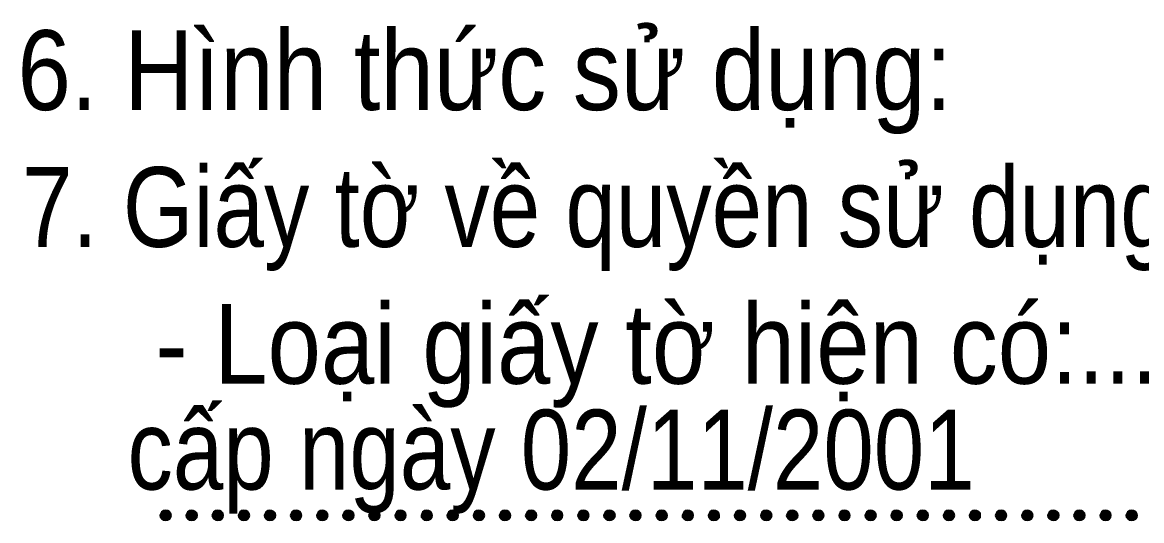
# Model space of a CAD drawing. Header units: metres. Extents: x 547965 to 548727, y 1837746 to 1837982.
# Drawn here: x 547985.03 to 548024.31, y 1837914.17 to 1837931.64 of the extents above; entities that cross this region are included whole.
import ezdxf

# ---------------------------------------------------------------- set-up
doc = ezdxf.new("R2010")
doc.units = ezdxf.units.M
doc.layers.add('7', color=7, linetype='Continuous', lineweight=13)

msp = doc.modelspace()

# ---------------------------------------------------------------- hatches: boundary and pattern name
at = {"layer": '7'}
for points in [[(547990.06, 1837914.54), (547989.98, 1837914.53), (547989.91, 1837914.48), (547989.85, 1837914.35), (547989.87, 1837914.29), (547989.91, 1837914.23), (547989.98, 1837914.18), (547990.06, 1837914.17), (547990.14, 1837914.18), (547990.2, 1837914.22), (547990.24, 1837914.28), (547990.26, 1837914.35), (547990.24, 1837914.43), (547990.19, 1837914.49), (547990.13, 1837914.53)], [(547990.06, 1837914.54), (547989.98, 1837914.53), (547989.91, 1837914.48), (547989.85, 1837914.35), (547989.87, 1837914.29), (547989.91, 1837914.23), (547989.98, 1837914.18), (547990.06, 1837914.17), (547990.14, 1837914.18), (547990.2, 1837914.22), (547990.24, 1837914.28), (547990.26, 1837914.35), (547990.24, 1837914.43), (547990.19, 1837914.49), (547990.13, 1837914.53)], [(547990.97, 1837914.54), (547990.89, 1837914.53), (547990.82, 1837914.48), (547990.77, 1837914.35), (547990.78, 1837914.29), (547990.83, 1837914.23), (547990.9, 1837914.18), (547990.97, 1837914.17), (547991.05, 1837914.18), (547991.11, 1837914.22), (547991.16, 1837914.28), (547991.18, 1837914.35), (547991.16, 1837914.43), (547991.11, 1837914.49), (547991.04, 1837914.53)], [(547990.97, 1837914.54), (547990.89, 1837914.53), (547990.82, 1837914.48), (547990.77, 1837914.35), (547990.78, 1837914.29), (547990.83, 1837914.23), (547990.9, 1837914.18), (547990.97, 1837914.17), (547991.05, 1837914.18), (547991.11, 1837914.22), (547991.16, 1837914.28), (547991.18, 1837914.35), (547991.16, 1837914.43), (547991.11, 1837914.49), (547991.04, 1837914.53)], [(547991.89, 1837914.54), (547991.81, 1837914.53), (547991.74, 1837914.48), (547991.68, 1837914.35), (547991.7, 1837914.29), (547991.74, 1837914.23), (547991.82, 1837914.18), (547991.89, 1837914.17), (547991.97, 1837914.18), (547992.03, 1837914.22), (547992.08, 1837914.28), (547992.09, 1837914.35), (547992.08, 1837914.43), (547992.02, 1837914.49), (547991.96, 1837914.53)], [(547991.89, 1837914.54), (547991.81, 1837914.53), (547991.74, 1837914.48), (547991.68, 1837914.35), (547991.7, 1837914.29), (547991.74, 1837914.23), (547991.82, 1837914.18), (547991.89, 1837914.17), (547991.97, 1837914.18), (547992.03, 1837914.22), (547992.08, 1837914.28), (547992.09, 1837914.35), (547992.08, 1837914.43), (547992.02, 1837914.49), (547991.96, 1837914.53)], [(547992.8, 1837914.54), (547992.72, 1837914.53), (547992.66, 1837914.48), (547992.6, 1837914.35), (547992.62, 1837914.29), (547992.66, 1837914.23), (547992.73, 1837914.18), (547992.8, 1837914.17), (547992.88, 1837914.18), (547992.94, 1837914.22), (547992.99, 1837914.28), (547993.01, 1837914.35), (547992.99, 1837914.43), (547992.94, 1837914.49), (547992.88, 1837914.53)], [(547992.8, 1837914.54), (547992.72, 1837914.53), (547992.66, 1837914.48), (547992.6, 1837914.35), (547992.62, 1837914.29), (547992.66, 1837914.23), (547992.73, 1837914.18), (547992.8, 1837914.17), (547992.88, 1837914.18), (547992.94, 1837914.22), (547992.99, 1837914.28), (547993.01, 1837914.35), (547992.99, 1837914.43), (547992.94, 1837914.49), (547992.88, 1837914.53)], [(547993.72, 1837914.54), (547993.64, 1837914.53), (547993.58, 1837914.48), (547993.52, 1837914.35), (547993.53, 1837914.29), (547993.58, 1837914.23), (547993.65, 1837914.18), (547993.72, 1837914.17), (547993.8, 1837914.18), (547993.86, 1837914.22), (547993.91, 1837914.28), (547993.92, 1837914.35), (547993.91, 1837914.43), (547993.86, 1837914.49), (547993.79, 1837914.53)], [(547993.72, 1837914.54), (547993.64, 1837914.53), (547993.58, 1837914.48), (547993.52, 1837914.35), (547993.53, 1837914.29), (547993.58, 1837914.23), (547993.65, 1837914.18), (547993.72, 1837914.17), (547993.8, 1837914.18), (547993.86, 1837914.22), (547993.91, 1837914.28), (547993.92, 1837914.35), (547993.91, 1837914.43), (547993.86, 1837914.49), (547993.79, 1837914.53)], [(547994.64, 1837914.54), (547994.56, 1837914.53), (547994.49, 1837914.48), (547994.43, 1837914.35), (547994.45, 1837914.29), (547994.49, 1837914.23), (547994.56, 1837914.18), (547994.64, 1837914.17), (547994.72, 1837914.18), (547994.78, 1837914.22), (547994.82, 1837914.28), (547994.84, 1837914.35), (547994.82, 1837914.43), (547994.78, 1837914.49), (547994.71, 1837914.53)], [(547994.64, 1837914.54), (547994.56, 1837914.53), (547994.49, 1837914.48), (547994.43, 1837914.35), (547994.45, 1837914.29), (547994.49, 1837914.23), (547994.56, 1837914.18), (547994.64, 1837914.17), (547994.72, 1837914.18), (547994.78, 1837914.22), (547994.82, 1837914.28), (547994.84, 1837914.35), (547994.82, 1837914.43), (547994.78, 1837914.49), (547994.71, 1837914.53)], [(547995.55, 1837914.54), (547995.48, 1837914.53), (547995.41, 1837914.48), (547995.35, 1837914.35), (547995.36, 1837914.29), (547995.41, 1837914.23), (547995.48, 1837914.18), (547995.55, 1837914.17), (547995.63, 1837914.18), (547995.7, 1837914.22), (547995.74, 1837914.28), (547995.76, 1837914.35), (547995.74, 1837914.43), (547995.69, 1837914.49), (547995.62, 1837914.53)], [(547995.55, 1837914.54), (547995.48, 1837914.53), (547995.41, 1837914.48), (547995.35, 1837914.35), (547995.36, 1837914.29), (547995.41, 1837914.23), (547995.48, 1837914.18), (547995.55, 1837914.17), (547995.63, 1837914.18), (547995.7, 1837914.22), (547995.74, 1837914.28), (547995.76, 1837914.35), (547995.74, 1837914.43), (547995.69, 1837914.49), (547995.62, 1837914.53)], [(547996.47, 1837914.54), (547996.39, 1837914.53), (547996.32, 1837914.48), (547996.26, 1837914.35), (547996.28, 1837914.29), (547996.32, 1837914.23), (547996.4, 1837914.18), (547996.47, 1837914.17), (547996.55, 1837914.18), (547996.61, 1837914.22), (547996.66, 1837914.28), (547996.67, 1837914.35), (547996.66, 1837914.43), (547996.61, 1837914.49), (547996.54, 1837914.53)], [(547996.47, 1837914.54), (547996.39, 1837914.53), (547996.32, 1837914.48), (547996.26, 1837914.35), (547996.28, 1837914.29), (547996.32, 1837914.23), (547996.4, 1837914.18), (547996.47, 1837914.17), (547996.55, 1837914.18), (547996.61, 1837914.22), (547996.66, 1837914.28), (547996.67, 1837914.35), (547996.66, 1837914.43), (547996.61, 1837914.49), (547996.54, 1837914.53)], [(547997.38, 1837914.54), (547997.31, 1837914.53), (547997.24, 1837914.48), (547997.18, 1837914.35), (547997.2, 1837914.29), (547997.24, 1837914.23), (547997.31, 1837914.18), (547997.38, 1837914.17), (547997.46, 1837914.18), (547997.53, 1837914.22), (547997.58, 1837914.28), (547997.59, 1837914.35), (547997.57, 1837914.43), (547997.52, 1837914.49), (547997.46, 1837914.53)], [(547997.38, 1837914.54), (547997.31, 1837914.53), (547997.24, 1837914.48), (547997.18, 1837914.35), (547997.2, 1837914.29), (547997.24, 1837914.23), (547997.31, 1837914.18), (547997.38, 1837914.17), (547997.46, 1837914.18), (547997.53, 1837914.22), (547997.58, 1837914.28), (547997.59, 1837914.35), (547997.57, 1837914.43), (547997.52, 1837914.49), (547997.46, 1837914.53)], [(547998.3, 1837914.54), (547998.22, 1837914.53), (547998.16, 1837914.48), (547998.1, 1837914.35), (547998.11, 1837914.29), (547998.16, 1837914.23), (547998.23, 1837914.18), (547998.3, 1837914.17), (547998.38, 1837914.18), (547998.44, 1837914.22), (547998.49, 1837914.28), (547998.5, 1837914.35), (547998.49, 1837914.43), (547998.44, 1837914.49), (547998.37, 1837914.53)], [(547998.3, 1837914.54), (547998.22, 1837914.53), (547998.16, 1837914.48), (547998.1, 1837914.35), (547998.11, 1837914.29), (547998.16, 1837914.23), (547998.23, 1837914.18), (547998.3, 1837914.17), (547998.38, 1837914.18), (547998.44, 1837914.22), (547998.49, 1837914.28), (547998.5, 1837914.35), (547998.49, 1837914.43), (547998.44, 1837914.49), (547998.37, 1837914.53)], [(547999.22, 1837914.54), (547999.14, 1837914.53), (547999.07, 1837914.48), (547999.02, 1837914.35), (547999.03, 1837914.29), (547999.08, 1837914.23), (547999.14, 1837914.18), (547999.22, 1837914.17), (547999.3, 1837914.18), (547999.36, 1837914.22), (547999.41, 1837914.28), (547999.42, 1837914.35), (547999.4, 1837914.43), (547999.36, 1837914.49), (547999.29, 1837914.53)], [(547999.22, 1837914.54), (547999.14, 1837914.53), (547999.07, 1837914.48), (547999.02, 1837914.35), (547999.03, 1837914.29), (547999.08, 1837914.23), (547999.14, 1837914.18), (547999.22, 1837914.17), (547999.3, 1837914.18), (547999.36, 1837914.22), (547999.41, 1837914.28), (547999.42, 1837914.35), (547999.4, 1837914.43), (547999.36, 1837914.49), (547999.29, 1837914.53)], [(548000.13, 1837914.54), (548000.06, 1837914.53), (547999.99, 1837914.48), (547999.93, 1837914.35), (547999.94, 1837914.29), (547999.99, 1837914.23), (548000.06, 1837914.18), (548000.13, 1837914.17), (548000.21, 1837914.18), (548000.28, 1837914.22), (548000.32, 1837914.28), (548000.34, 1837914.35), (548000.32, 1837914.43), (548000.27, 1837914.49), (548000.2, 1837914.53)], [(548000.13, 1837914.54), (548000.06, 1837914.53), (547999.99, 1837914.48), (547999.93, 1837914.35), (547999.94, 1837914.29), (547999.99, 1837914.23), (548000.06, 1837914.18), (548000.13, 1837914.17), (548000.21, 1837914.18), (548000.28, 1837914.22), (548000.32, 1837914.28), (548000.34, 1837914.35), (548000.32, 1837914.43), (548000.27, 1837914.49), (548000.2, 1837914.53)], [(548001.05, 1837914.54), (548000.97, 1837914.53), (548000.9, 1837914.48), (548000.85, 1837914.35), (548000.86, 1837914.29), (548000.91, 1837914.23), (548000.98, 1837914.18), (548001.05, 1837914.17), (548001.13, 1837914.18), (548001.19, 1837914.22), (548001.24, 1837914.28), (548001.26, 1837914.35), (548001.24, 1837914.43), (548001.19, 1837914.49), (548001.12, 1837914.53)], [(548001.05, 1837914.54), (548000.97, 1837914.53), (548000.9, 1837914.48), (548000.85, 1837914.35), (548000.86, 1837914.29), (548000.91, 1837914.23), (548000.98, 1837914.18), (548001.05, 1837914.17), (548001.13, 1837914.18), (548001.19, 1837914.22), (548001.24, 1837914.28), (548001.26, 1837914.35), (548001.24, 1837914.43), (548001.19, 1837914.49), (548001.12, 1837914.53)], [(548001.96, 1837914.54), (548001.89, 1837914.53), (548001.82, 1837914.48), (548001.76, 1837914.35), (548001.78, 1837914.29), (548001.82, 1837914.23), (548001.89, 1837914.18), (548001.96, 1837914.17), (548002.04, 1837914.18), (548002.11, 1837914.22), (548002.16, 1837914.28), (548002.17, 1837914.35), (548002.15, 1837914.43), (548002.1, 1837914.49), (548002.04, 1837914.53)], [(548001.96, 1837914.54), (548001.89, 1837914.53), (548001.82, 1837914.48), (548001.76, 1837914.35), (548001.78, 1837914.29), (548001.82, 1837914.23), (548001.89, 1837914.18), (548001.96, 1837914.17), (548002.04, 1837914.18), (548002.11, 1837914.22), (548002.16, 1837914.28), (548002.17, 1837914.35), (548002.15, 1837914.43), (548002.1, 1837914.49), (548002.04, 1837914.53)], [(548002.88, 1837914.54), (548002.8, 1837914.53), (548002.74, 1837914.48), (548002.68, 1837914.35), (548002.7, 1837914.29), (548002.74, 1837914.23), (548002.81, 1837914.18), (548002.88, 1837914.17), (548002.96, 1837914.18), (548003.02, 1837914.22), (548003.07, 1837914.28), (548003.09, 1837914.35), (548003.07, 1837914.43), (548003.02, 1837914.49), (548002.96, 1837914.53)], [(548002.88, 1837914.54), (548002.8, 1837914.53), (548002.74, 1837914.48), (548002.68, 1837914.35), (548002.7, 1837914.29), (548002.74, 1837914.23), (548002.81, 1837914.18), (548002.88, 1837914.17), (548002.96, 1837914.18), (548003.02, 1837914.22), (548003.07, 1837914.28), (548003.09, 1837914.35), (548003.07, 1837914.43), (548003.02, 1837914.49), (548002.96, 1837914.53)], [(548003.8, 1837914.54), (548003.72, 1837914.53), (548003.65, 1837914.48), (548003.6, 1837914.35), (548003.61, 1837914.29), (548003.66, 1837914.23), (548003.72, 1837914.18), (548003.8, 1837914.17), (548003.88, 1837914.18), (548003.94, 1837914.22), (548003.99, 1837914.28), (548004, 1837914.35), (548003.98, 1837914.43), (548003.94, 1837914.49), (548003.87, 1837914.53)], [(548003.8, 1837914.54), (548003.72, 1837914.53), (548003.65, 1837914.48), (548003.6, 1837914.35), (548003.61, 1837914.29), (548003.66, 1837914.23), (548003.72, 1837914.18), (548003.8, 1837914.17), (548003.88, 1837914.18), (548003.94, 1837914.22), (548003.99, 1837914.28), (548004, 1837914.35), (548003.98, 1837914.43), (548003.94, 1837914.49), (548003.87, 1837914.53)], [(548004.72, 1837914.54), (548004.64, 1837914.53), (548004.57, 1837914.48), (548004.51, 1837914.35), (548004.53, 1837914.29), (548004.57, 1837914.23), (548004.64, 1837914.18), (548004.72, 1837914.17), (548004.8, 1837914.18), (548004.86, 1837914.22), (548004.9, 1837914.28), (548004.92, 1837914.35), (548004.9, 1837914.43), (548004.86, 1837914.49), (548004.79, 1837914.53)], [(548004.72, 1837914.54), (548004.64, 1837914.53), (548004.57, 1837914.48), (548004.51, 1837914.35), (548004.53, 1837914.29), (548004.57, 1837914.23), (548004.64, 1837914.18), (548004.72, 1837914.17), (548004.8, 1837914.18), (548004.86, 1837914.22), (548004.9, 1837914.28), (548004.92, 1837914.35), (548004.9, 1837914.43), (548004.86, 1837914.49), (548004.79, 1837914.53)], [(548005.63, 1837914.54), (548005.55, 1837914.53), (548005.48, 1837914.48), (548005.43, 1837914.35), (548005.44, 1837914.29), (548005.49, 1837914.23), (548005.56, 1837914.18), (548005.63, 1837914.17), (548005.71, 1837914.18), (548005.77, 1837914.22), (548005.82, 1837914.28), (548005.84, 1837914.35), (548005.82, 1837914.43), (548005.77, 1837914.49), (548005.7, 1837914.53)], [(548005.63, 1837914.54), (548005.55, 1837914.53), (548005.48, 1837914.48), (548005.43, 1837914.35), (548005.44, 1837914.29), (548005.49, 1837914.23), (548005.56, 1837914.18), (548005.63, 1837914.17), (548005.71, 1837914.18), (548005.77, 1837914.22), (548005.82, 1837914.28), (548005.84, 1837914.35), (548005.82, 1837914.43), (548005.77, 1837914.49), (548005.7, 1837914.53)], [(548006.55, 1837914.54), (548006.47, 1837914.53), (548006.4, 1837914.48), (548006.34, 1837914.35), (548006.36, 1837914.29), (548006.4, 1837914.23), (548006.48, 1837914.18), (548006.55, 1837914.17), (548006.63, 1837914.18), (548006.69, 1837914.22), (548006.74, 1837914.28), (548006.75, 1837914.35), (548006.74, 1837914.43), (548006.68, 1837914.49), (548006.62, 1837914.53)], [(548006.55, 1837914.54), (548006.47, 1837914.53), (548006.4, 1837914.48), (548006.34, 1837914.35), (548006.36, 1837914.29), (548006.4, 1837914.23), (548006.48, 1837914.18), (548006.55, 1837914.17), (548006.63, 1837914.18), (548006.69, 1837914.22), (548006.74, 1837914.28), (548006.75, 1837914.35), (548006.74, 1837914.43), (548006.68, 1837914.49), (548006.62, 1837914.53)], [(548007.46, 1837914.54), (548007.39, 1837914.53), (548007.32, 1837914.48), (548007.26, 1837914.35), (548007.28, 1837914.29), (548007.32, 1837914.23), (548007.39, 1837914.18), (548007.46, 1837914.17), (548007.54, 1837914.18), (548007.61, 1837914.22), (548007.66, 1837914.28), (548007.67, 1837914.35), (548007.65, 1837914.43), (548007.6, 1837914.49), (548007.54, 1837914.53)], [(548007.46, 1837914.54), (548007.39, 1837914.53), (548007.32, 1837914.48), (548007.26, 1837914.35), (548007.28, 1837914.29), (548007.32, 1837914.23), (548007.39, 1837914.18), (548007.46, 1837914.17), (548007.54, 1837914.18), (548007.61, 1837914.22), (548007.66, 1837914.28), (548007.67, 1837914.35), (548007.65, 1837914.43), (548007.6, 1837914.49), (548007.54, 1837914.53)], [(548008.38, 1837914.54), (548008.3, 1837914.53), (548008.24, 1837914.48), (548008.18, 1837914.35), (548008.19, 1837914.29), (548008.24, 1837914.23), (548008.31, 1837914.18), (548008.38, 1837914.17), (548008.46, 1837914.18), (548008.52, 1837914.22), (548008.57, 1837914.28), (548008.58, 1837914.35), (548008.57, 1837914.43), (548008.52, 1837914.49), (548008.45, 1837914.53)], [(548008.38, 1837914.54), (548008.3, 1837914.53), (548008.24, 1837914.48), (548008.18, 1837914.35), (548008.19, 1837914.29), (548008.24, 1837914.23), (548008.31, 1837914.18), (548008.38, 1837914.17), (548008.46, 1837914.18), (548008.52, 1837914.22), (548008.57, 1837914.28), (548008.58, 1837914.35), (548008.57, 1837914.43), (548008.52, 1837914.49), (548008.45, 1837914.53)], [(548009.3, 1837914.54), (548009.22, 1837914.53), (548009.15, 1837914.48), (548009.1, 1837914.35), (548009.11, 1837914.29), (548009.16, 1837914.23), (548009.22, 1837914.18), (548009.3, 1837914.17), (548009.38, 1837914.18), (548009.44, 1837914.22), (548009.49, 1837914.28), (548009.5, 1837914.35), (548009.48, 1837914.43), (548009.44, 1837914.49), (548009.37, 1837914.53)], [(548009.3, 1837914.54), (548009.22, 1837914.53), (548009.15, 1837914.48), (548009.1, 1837914.35), (548009.11, 1837914.29), (548009.16, 1837914.23), (548009.22, 1837914.18), (548009.3, 1837914.17), (548009.38, 1837914.18), (548009.44, 1837914.22), (548009.49, 1837914.28), (548009.5, 1837914.35), (548009.48, 1837914.43), (548009.44, 1837914.49), (548009.37, 1837914.53)], [(548010.21, 1837914.54), (548010.14, 1837914.53), (548010.07, 1837914.48), (548010.01, 1837914.35), (548010.02, 1837914.29), (548010.07, 1837914.23), (548010.14, 1837914.18), (548010.21, 1837914.17), (548010.29, 1837914.18), (548010.36, 1837914.22), (548010.4, 1837914.28), (548010.42, 1837914.35), (548010.4, 1837914.43), (548010.35, 1837914.49), (548010.28, 1837914.53)], [(548010.21, 1837914.54), (548010.14, 1837914.53), (548010.07, 1837914.48), (548010.01, 1837914.35), (548010.02, 1837914.29), (548010.07, 1837914.23), (548010.14, 1837914.18), (548010.21, 1837914.17), (548010.29, 1837914.18), (548010.36, 1837914.22), (548010.4, 1837914.28), (548010.42, 1837914.35), (548010.4, 1837914.43), (548010.35, 1837914.49), (548010.28, 1837914.53)], [(548011.13, 1837914.54), (548011.05, 1837914.53), (548010.98, 1837914.48), (548010.93, 1837914.35), (548010.94, 1837914.29), (548010.99, 1837914.23), (548011.06, 1837914.18), (548011.13, 1837914.17), (548011.21, 1837914.18), (548011.27, 1837914.22), (548011.32, 1837914.28), (548011.34, 1837914.35), (548011.32, 1837914.43), (548011.27, 1837914.49), (548011.2, 1837914.53)], [(548011.13, 1837914.54), (548011.05, 1837914.53), (548010.98, 1837914.48), (548010.93, 1837914.35), (548010.94, 1837914.29), (548010.99, 1837914.23), (548011.06, 1837914.18), (548011.13, 1837914.17), (548011.21, 1837914.18), (548011.27, 1837914.22), (548011.32, 1837914.28), (548011.34, 1837914.35), (548011.32, 1837914.43), (548011.27, 1837914.49), (548011.2, 1837914.53)], [(548012.04, 1837914.54), (548011.97, 1837914.53), (548011.9, 1837914.48), (548011.84, 1837914.35), (548011.86, 1837914.29), (548011.9, 1837914.23), (548011.97, 1837914.18), (548012.04, 1837914.17), (548012.12, 1837914.18), (548012.19, 1837914.22), (548012.24, 1837914.28), (548012.25, 1837914.35), (548012.23, 1837914.43), (548012.18, 1837914.49), (548012.12, 1837914.53)], [(548012.04, 1837914.54), (548011.97, 1837914.53), (548011.9, 1837914.48), (548011.84, 1837914.35), (548011.86, 1837914.29), (548011.9, 1837914.23), (548011.97, 1837914.18), (548012.04, 1837914.17), (548012.12, 1837914.18), (548012.19, 1837914.22), (548012.24, 1837914.28), (548012.25, 1837914.35), (548012.23, 1837914.43), (548012.18, 1837914.49), (548012.12, 1837914.53)], [(548012.96, 1837914.54), (548012.88, 1837914.53), (548012.82, 1837914.48), (548012.76, 1837914.35), (548012.78, 1837914.29), (548012.82, 1837914.23), (548012.89, 1837914.18), (548012.96, 1837914.17), (548013.04, 1837914.18), (548013.1, 1837914.22), (548013.15, 1837914.28), (548013.17, 1837914.35), (548013.15, 1837914.43), (548013.1, 1837914.49), (548013.04, 1837914.53)], [(548012.96, 1837914.54), (548012.88, 1837914.53), (548012.82, 1837914.48), (548012.76, 1837914.35), (548012.78, 1837914.29), (548012.82, 1837914.23), (548012.89, 1837914.18), (548012.96, 1837914.17), (548013.04, 1837914.18), (548013.1, 1837914.22), (548013.15, 1837914.28), (548013.17, 1837914.35), (548013.15, 1837914.43), (548013.1, 1837914.49), (548013.04, 1837914.53)], [(548013.88, 1837914.54), (548013.8, 1837914.53), (548013.73, 1837914.48), (548013.68, 1837914.35), (548013.69, 1837914.29), (548013.74, 1837914.23), (548013.8, 1837914.18), (548013.88, 1837914.17), (548013.96, 1837914.18), (548014.02, 1837914.22), (548014.07, 1837914.28), (548014.08, 1837914.35), (548014.06, 1837914.43), (548014.02, 1837914.49), (548013.95, 1837914.53)], [(548013.88, 1837914.54), (548013.8, 1837914.53), (548013.73, 1837914.48), (548013.68, 1837914.35), (548013.69, 1837914.29), (548013.74, 1837914.23), (548013.8, 1837914.18), (548013.88, 1837914.17), (548013.96, 1837914.18), (548014.02, 1837914.22), (548014.07, 1837914.28), (548014.08, 1837914.35), (548014.06, 1837914.43), (548014.02, 1837914.49), (548013.95, 1837914.53)], [(548014.8, 1837914.54), (548014.72, 1837914.53), (548014.65, 1837914.48), (548014.59, 1837914.35), (548014.61, 1837914.29), (548014.65, 1837914.23), (548014.72, 1837914.18), (548014.8, 1837914.17), (548014.88, 1837914.18), (548014.94, 1837914.22), (548014.98, 1837914.28), (548015, 1837914.35), (548014.98, 1837914.43), (548014.94, 1837914.49), (548014.87, 1837914.53)], [(548014.8, 1837914.54), (548014.72, 1837914.53), (548014.65, 1837914.48), (548014.59, 1837914.35), (548014.61, 1837914.29), (548014.65, 1837914.23), (548014.72, 1837914.18), (548014.8, 1837914.17), (548014.88, 1837914.18), (548014.94, 1837914.22), (548014.98, 1837914.28), (548015, 1837914.35), (548014.98, 1837914.43), (548014.94, 1837914.49), (548014.87, 1837914.53)], [(548015.71, 1837914.54), (548015.63, 1837914.53), (548015.56, 1837914.48), (548015.51, 1837914.35), (548015.52, 1837914.29), (548015.57, 1837914.23), (548015.64, 1837914.18), (548015.71, 1837914.17), (548015.79, 1837914.18), (548015.85, 1837914.22), (548015.9, 1837914.28), (548015.92, 1837914.35), (548015.9, 1837914.43), (548015.85, 1837914.49), (548015.78, 1837914.53)], [(548015.71, 1837914.54), (548015.63, 1837914.53), (548015.56, 1837914.48), (548015.51, 1837914.35), (548015.52, 1837914.29), (548015.57, 1837914.23), (548015.64, 1837914.18), (548015.71, 1837914.17), (548015.79, 1837914.18), (548015.85, 1837914.22), (548015.9, 1837914.28), (548015.92, 1837914.35), (548015.9, 1837914.43), (548015.85, 1837914.49), (548015.78, 1837914.53)], [(548016.63, 1837914.54), (548016.55, 1837914.53), (548016.48, 1837914.48), (548016.42, 1837914.35), (548016.44, 1837914.29), (548016.48, 1837914.23), (548016.56, 1837914.18), (548016.63, 1837914.17), (548016.71, 1837914.18), (548016.77, 1837914.22), (548016.82, 1837914.28), (548016.83, 1837914.35), (548016.82, 1837914.43), (548016.76, 1837914.49), (548016.7, 1837914.53)], [(548016.63, 1837914.54), (548016.55, 1837914.53), (548016.48, 1837914.48), (548016.42, 1837914.35), (548016.44, 1837914.29), (548016.48, 1837914.23), (548016.56, 1837914.18), (548016.63, 1837914.17), (548016.71, 1837914.18), (548016.77, 1837914.22), (548016.82, 1837914.28), (548016.83, 1837914.35), (548016.82, 1837914.43), (548016.76, 1837914.49), (548016.7, 1837914.53)], [(548017.54, 1837914.54), (548017.46, 1837914.53), (548017.4, 1837914.48), (548017.34, 1837914.35), (548017.36, 1837914.29), (548017.4, 1837914.23), (548017.47, 1837914.18), (548017.54, 1837914.17), (548017.62, 1837914.18), (548017.68, 1837914.22), (548017.73, 1837914.28), (548017.75, 1837914.35), (548017.73, 1837914.43), (548017.68, 1837914.49), (548017.62, 1837914.53)], [(548017.54, 1837914.54), (548017.46, 1837914.53), (548017.4, 1837914.48), (548017.34, 1837914.35), (548017.36, 1837914.29), (548017.4, 1837914.23), (548017.47, 1837914.18), (548017.54, 1837914.17), (548017.62, 1837914.18), (548017.68, 1837914.22), (548017.73, 1837914.28), (548017.75, 1837914.35), (548017.73, 1837914.43), (548017.68, 1837914.49), (548017.62, 1837914.53)], [(548018.46, 1837914.54), (548018.38, 1837914.53), (548018.32, 1837914.48), (548018.26, 1837914.35), (548018.27, 1837914.29), (548018.32, 1837914.23), (548018.39, 1837914.18), (548018.46, 1837914.17), (548018.54, 1837914.18), (548018.6, 1837914.22), (548018.65, 1837914.28), (548018.66, 1837914.35), (548018.65, 1837914.43), (548018.6, 1837914.49), (548018.53, 1837914.53)], [(548018.46, 1837914.54), (548018.38, 1837914.53), (548018.32, 1837914.48), (548018.26, 1837914.35), (548018.27, 1837914.29), (548018.32, 1837914.23), (548018.39, 1837914.18), (548018.46, 1837914.17), (548018.54, 1837914.18), (548018.6, 1837914.22), (548018.65, 1837914.28), (548018.66, 1837914.35), (548018.65, 1837914.43), (548018.6, 1837914.49), (548018.53, 1837914.53)], [(548019.38, 1837914.54), (548019.3, 1837914.53), (548019.23, 1837914.48), (548019.17, 1837914.35), (548019.19, 1837914.29), (548019.23, 1837914.23), (548019.3, 1837914.18), (548019.38, 1837914.17), (548019.46, 1837914.18), (548019.52, 1837914.22), (548019.56, 1837914.28), (548019.58, 1837914.35), (548019.56, 1837914.43), (548019.51, 1837914.49), (548019.45, 1837914.53)], [(548019.38, 1837914.54), (548019.3, 1837914.53), (548019.23, 1837914.48), (548019.17, 1837914.35), (548019.19, 1837914.29), (548019.23, 1837914.23), (548019.3, 1837914.18), (548019.38, 1837914.17), (548019.46, 1837914.18), (548019.52, 1837914.22), (548019.56, 1837914.28), (548019.58, 1837914.35), (548019.56, 1837914.43), (548019.51, 1837914.49), (548019.45, 1837914.53)], [(548020.29, 1837914.54), (548020.22, 1837914.53), (548020.15, 1837914.48), (548020.09, 1837914.35), (548020.1, 1837914.29), (548020.15, 1837914.23), (548020.22, 1837914.18), (548020.29, 1837914.17), (548020.37, 1837914.18), (548020.44, 1837914.22), (548020.48, 1837914.28), (548020.5, 1837914.35), (548020.48, 1837914.43), (548020.43, 1837914.49), (548020.36, 1837914.53)], [(548020.29, 1837914.54), (548020.22, 1837914.53), (548020.15, 1837914.48), (548020.09, 1837914.35), (548020.1, 1837914.29), (548020.15, 1837914.23), (548020.22, 1837914.18), (548020.29, 1837914.17), (548020.37, 1837914.18), (548020.44, 1837914.22), (548020.48, 1837914.28), (548020.5, 1837914.35), (548020.48, 1837914.43), (548020.43, 1837914.49), (548020.36, 1837914.53)], [(548021.21, 1837914.54), (548021.13, 1837914.53), (548021.06, 1837914.48), (548021, 1837914.35), (548021.02, 1837914.29), (548021.06, 1837914.23), (548021.14, 1837914.18), (548021.21, 1837914.17), (548021.29, 1837914.18), (548021.35, 1837914.22), (548021.4, 1837914.28), (548021.41, 1837914.35), (548021.4, 1837914.43), (548021.35, 1837914.49), (548021.28, 1837914.53)], [(548021.21, 1837914.54), (548021.13, 1837914.53), (548021.06, 1837914.48), (548021, 1837914.35), (548021.02, 1837914.29), (548021.06, 1837914.23), (548021.14, 1837914.18), (548021.21, 1837914.17), (548021.29, 1837914.18), (548021.35, 1837914.22), (548021.4, 1837914.28), (548021.41, 1837914.35), (548021.4, 1837914.43), (548021.35, 1837914.49), (548021.28, 1837914.53)], [(548022.12, 1837914.54), (548022.05, 1837914.53), (548021.98, 1837914.48), (548021.92, 1837914.35), (548021.94, 1837914.29), (548021.98, 1837914.23), (548022.05, 1837914.18), (548022.12, 1837914.17), (548022.2, 1837914.18), (548022.27, 1837914.22), (548022.32, 1837914.28), (548022.33, 1837914.35), (548022.31, 1837914.43), (548022.26, 1837914.49), (548022.2, 1837914.53)], [(548022.12, 1837914.54), (548022.05, 1837914.53), (548021.98, 1837914.48), (548021.92, 1837914.35), (548021.94, 1837914.29), (548021.98, 1837914.23), (548022.05, 1837914.18), (548022.12, 1837914.17), (548022.2, 1837914.18), (548022.27, 1837914.22), (548022.32, 1837914.28), (548022.33, 1837914.35), (548022.31, 1837914.43), (548022.26, 1837914.49), (548022.2, 1837914.53)], [(548023.04, 1837914.54), (548022.96, 1837914.53), (548022.9, 1837914.48), (548022.84, 1837914.35), (548022.85, 1837914.29), (548022.9, 1837914.23), (548022.97, 1837914.18), (548023.04, 1837914.17), (548023.12, 1837914.18), (548023.18, 1837914.22), (548023.23, 1837914.28), (548023.24, 1837914.35), (548023.23, 1837914.43), (548023.18, 1837914.49), (548023.11, 1837914.53)], [(548023.04, 1837914.54), (548022.96, 1837914.53), (548022.9, 1837914.48), (548022.84, 1837914.35), (548022.85, 1837914.29), (548022.9, 1837914.23), (548022.97, 1837914.18), (548023.04, 1837914.17), (548023.12, 1837914.18), (548023.18, 1837914.22), (548023.23, 1837914.28), (548023.24, 1837914.35), (548023.23, 1837914.43), (548023.18, 1837914.49), (548023.11, 1837914.53)], [(548023.96, 1837914.54), (548023.88, 1837914.53), (548023.81, 1837914.48), (548023.76, 1837914.35), (548023.77, 1837914.29), (548023.82, 1837914.23), (548023.88, 1837914.18), (548023.96, 1837914.17), (548024.04, 1837914.18), (548024.1, 1837914.22), (548024.15, 1837914.28), (548024.16, 1837914.35), (548024.14, 1837914.43), (548024.1, 1837914.49), (548024.03, 1837914.53)], [(548023.96, 1837914.54), (548023.88, 1837914.53), (548023.81, 1837914.48), (548023.76, 1837914.35), (548023.77, 1837914.29), (548023.82, 1837914.23), (548023.88, 1837914.18), (548023.96, 1837914.17), (548024.04, 1837914.18), (548024.1, 1837914.22), (548024.15, 1837914.28), (548024.16, 1837914.35), (548024.14, 1837914.43), (548024.1, 1837914.49), (548024.03, 1837914.53)]]:
    msp.add_hatch(color=256, dxfattribs=at).paths.add_polyline_path(points)

# ---------------------------------------------------------------- linework, layer by layer
for points in [[(547990.06, 1837914.54), (547989.98, 1837914.53), (547989.91, 1837914.48), (547989.85, 1837914.35), (547989.87, 1837914.29), (547989.91, 1837914.23), (547989.98, 1837914.18), (547990.06, 1837914.17), (547990.14, 1837914.18), (547990.2, 1837914.22), (547990.24, 1837914.28), (547990.26, 1837914.35), (547990.24, 1837914.43), (547990.19, 1837914.49), (547990.13, 1837914.53)], [(547990.06, 1837914.54), (547989.98, 1837914.53), (547989.91, 1837914.48), (547989.85, 1837914.35), (547989.87, 1837914.29), (547989.91, 1837914.23), (547989.98, 1837914.18), (547990.06, 1837914.17), (547990.14, 1837914.18), (547990.2, 1837914.22), (547990.24, 1837914.28), (547990.26, 1837914.35), (547990.24, 1837914.43), (547990.19, 1837914.49), (547990.13, 1837914.53)], [(547990.97, 1837914.54), (547990.89, 1837914.53), (547990.82, 1837914.48), (547990.77, 1837914.35), (547990.78, 1837914.29), (547990.83, 1837914.23), (547990.9, 1837914.18), (547990.97, 1837914.17), (547991.05, 1837914.18), (547991.11, 1837914.22), (547991.16, 1837914.28), (547991.18, 1837914.35), (547991.16, 1837914.43), (547991.11, 1837914.49), (547991.04, 1837914.53)], [(547990.97, 1837914.54), (547990.89, 1837914.53), (547990.82, 1837914.48), (547990.77, 1837914.35), (547990.78, 1837914.29), (547990.83, 1837914.23), (547990.9, 1837914.18), (547990.97, 1837914.17), (547991.05, 1837914.18), (547991.11, 1837914.22), (547991.16, 1837914.28), (547991.18, 1837914.35), (547991.16, 1837914.43), (547991.11, 1837914.49), (547991.04, 1837914.53)], [(547991.89, 1837914.54), (547991.81, 1837914.53), (547991.74, 1837914.48), (547991.68, 1837914.35), (547991.7, 1837914.29), (547991.74, 1837914.23), (547991.82, 1837914.18), (547991.89, 1837914.17), (547991.97, 1837914.18), (547992.03, 1837914.22), (547992.08, 1837914.28), (547992.09, 1837914.35), (547992.08, 1837914.43), (547992.02, 1837914.49), (547991.96, 1837914.53)], [(547991.89, 1837914.54), (547991.81, 1837914.53), (547991.74, 1837914.48), (547991.68, 1837914.35), (547991.7, 1837914.29), (547991.74, 1837914.23), (547991.82, 1837914.18), (547991.89, 1837914.17), (547991.97, 1837914.18), (547992.03, 1837914.22), (547992.08, 1837914.28), (547992.09, 1837914.35), (547992.08, 1837914.43), (547992.02, 1837914.49), (547991.96, 1837914.53)], [(547992.8, 1837914.54), (547992.72, 1837914.53), (547992.66, 1837914.48), (547992.6, 1837914.35), (547992.62, 1837914.29), (547992.66, 1837914.23), (547992.73, 1837914.18), (547992.8, 1837914.17), (547992.88, 1837914.18), (547992.94, 1837914.22), (547992.99, 1837914.28), (547993.01, 1837914.35), (547992.99, 1837914.43), (547992.94, 1837914.49), (547992.88, 1837914.53)], [(547992.8, 1837914.54), (547992.72, 1837914.53), (547992.66, 1837914.48), (547992.6, 1837914.35), (547992.62, 1837914.29), (547992.66, 1837914.23), (547992.73, 1837914.18), (547992.8, 1837914.17), (547992.88, 1837914.18), (547992.94, 1837914.22), (547992.99, 1837914.28), (547993.01, 1837914.35), (547992.99, 1837914.43), (547992.94, 1837914.49), (547992.88, 1837914.53)], [(547993.72, 1837914.54), (547993.64, 1837914.53), (547993.58, 1837914.48), (547993.52, 1837914.35), (547993.53, 1837914.29), (547993.58, 1837914.23), (547993.65, 1837914.18), (547993.72, 1837914.17), (547993.8, 1837914.18), (547993.86, 1837914.22), (547993.91, 1837914.28), (547993.92, 1837914.35), (547993.91, 1837914.43), (547993.86, 1837914.49), (547993.79, 1837914.53)], [(547993.72, 1837914.54), (547993.64, 1837914.53), (547993.58, 1837914.48), (547993.52, 1837914.35), (547993.53, 1837914.29), (547993.58, 1837914.23), (547993.65, 1837914.18), (547993.72, 1837914.17), (547993.8, 1837914.18), (547993.86, 1837914.22), (547993.91, 1837914.28), (547993.92, 1837914.35), (547993.91, 1837914.43), (547993.86, 1837914.49), (547993.79, 1837914.53)], [(547994.64, 1837914.54), (547994.56, 1837914.53), (547994.49, 1837914.48), (547994.43, 1837914.35), (547994.45, 1837914.29), (547994.49, 1837914.23), (547994.56, 1837914.18), (547994.64, 1837914.17), (547994.72, 1837914.18), (547994.78, 1837914.22), (547994.82, 1837914.28), (547994.84, 1837914.35), (547994.82, 1837914.43), (547994.78, 1837914.49), (547994.71, 1837914.53)], [(547994.64, 1837914.54), (547994.56, 1837914.53), (547994.49, 1837914.48), (547994.43, 1837914.35), (547994.45, 1837914.29), (547994.49, 1837914.23), (547994.56, 1837914.18), (547994.64, 1837914.17), (547994.72, 1837914.18), (547994.78, 1837914.22), (547994.82, 1837914.28), (547994.84, 1837914.35), (547994.82, 1837914.43), (547994.78, 1837914.49), (547994.71, 1837914.53)], [(547995.55, 1837914.54), (547995.48, 1837914.53), (547995.41, 1837914.48), (547995.35, 1837914.35), (547995.36, 1837914.29), (547995.41, 1837914.23), (547995.48, 1837914.18), (547995.55, 1837914.17), (547995.63, 1837914.18), (547995.7, 1837914.22), (547995.74, 1837914.28), (547995.76, 1837914.35), (547995.74, 1837914.43), (547995.69, 1837914.49), (547995.62, 1837914.53)], [(547995.55, 1837914.54), (547995.48, 1837914.53), (547995.41, 1837914.48), (547995.35, 1837914.35), (547995.36, 1837914.29), (547995.41, 1837914.23), (547995.48, 1837914.18), (547995.55, 1837914.17), (547995.63, 1837914.18), (547995.7, 1837914.22), (547995.74, 1837914.28), (547995.76, 1837914.35), (547995.74, 1837914.43), (547995.69, 1837914.49), (547995.62, 1837914.53)], [(547996.47, 1837914.54), (547996.39, 1837914.53), (547996.32, 1837914.48), (547996.26, 1837914.35), (547996.28, 1837914.29), (547996.32, 1837914.23), (547996.4, 1837914.18), (547996.47, 1837914.17), (547996.55, 1837914.18), (547996.61, 1837914.22), (547996.66, 1837914.28), (547996.67, 1837914.35), (547996.66, 1837914.43), (547996.61, 1837914.49), (547996.54, 1837914.53)], [(547996.47, 1837914.54), (547996.39, 1837914.53), (547996.32, 1837914.48), (547996.26, 1837914.35), (547996.28, 1837914.29), (547996.32, 1837914.23), (547996.4, 1837914.18), (547996.47, 1837914.17), (547996.55, 1837914.18), (547996.61, 1837914.22), (547996.66, 1837914.28), (547996.67, 1837914.35), (547996.66, 1837914.43), (547996.61, 1837914.49), (547996.54, 1837914.53)], [(547997.38, 1837914.54), (547997.31, 1837914.53), (547997.24, 1837914.48), (547997.18, 1837914.35), (547997.2, 1837914.29), (547997.24, 1837914.23), (547997.31, 1837914.18), (547997.38, 1837914.17), (547997.46, 1837914.18), (547997.53, 1837914.22), (547997.58, 1837914.28), (547997.59, 1837914.35), (547997.57, 1837914.43), (547997.52, 1837914.49), (547997.46, 1837914.53)], [(547997.38, 1837914.54), (547997.31, 1837914.53), (547997.24, 1837914.48), (547997.18, 1837914.35), (547997.2, 1837914.29), (547997.24, 1837914.23), (547997.31, 1837914.18), (547997.38, 1837914.17), (547997.46, 1837914.18), (547997.53, 1837914.22), (547997.58, 1837914.28), (547997.59, 1837914.35), (547997.57, 1837914.43), (547997.52, 1837914.49), (547997.46, 1837914.53)], [(547998.3, 1837914.54), (547998.22, 1837914.53), (547998.16, 1837914.48), (547998.1, 1837914.35), (547998.11, 1837914.29), (547998.16, 1837914.23), (547998.23, 1837914.18), (547998.3, 1837914.17), (547998.38, 1837914.18), (547998.44, 1837914.22), (547998.49, 1837914.28), (547998.5, 1837914.35), (547998.49, 1837914.43), (547998.44, 1837914.49), (547998.37, 1837914.53)], [(547998.3, 1837914.54), (547998.22, 1837914.53), (547998.16, 1837914.48), (547998.1, 1837914.35), (547998.11, 1837914.29), (547998.16, 1837914.23), (547998.23, 1837914.18), (547998.3, 1837914.17), (547998.38, 1837914.18), (547998.44, 1837914.22), (547998.49, 1837914.28), (547998.5, 1837914.35), (547998.49, 1837914.43), (547998.44, 1837914.49), (547998.37, 1837914.53)], [(547999.22, 1837914.54), (547999.14, 1837914.53), (547999.07, 1837914.48), (547999.02, 1837914.35), (547999.03, 1837914.29), (547999.08, 1837914.23), (547999.14, 1837914.18), (547999.22, 1837914.17), (547999.3, 1837914.18), (547999.36, 1837914.22), (547999.41, 1837914.28), (547999.42, 1837914.35), (547999.4, 1837914.43), (547999.36, 1837914.49), (547999.29, 1837914.53)], [(547999.22, 1837914.54), (547999.14, 1837914.53), (547999.07, 1837914.48), (547999.02, 1837914.35), (547999.03, 1837914.29), (547999.08, 1837914.23), (547999.14, 1837914.18), (547999.22, 1837914.17), (547999.3, 1837914.18), (547999.36, 1837914.22), (547999.41, 1837914.28), (547999.42, 1837914.35), (547999.4, 1837914.43), (547999.36, 1837914.49), (547999.29, 1837914.53)], [(548000.13, 1837914.54), (548000.06, 1837914.53), (547999.99, 1837914.48), (547999.93, 1837914.35), (547999.94, 1837914.29), (547999.99, 1837914.23), (548000.06, 1837914.18), (548000.13, 1837914.17), (548000.21, 1837914.18), (548000.28, 1837914.22), (548000.32, 1837914.28), (548000.34, 1837914.35), (548000.32, 1837914.43), (548000.27, 1837914.49), (548000.2, 1837914.53)], [(548000.13, 1837914.54), (548000.06, 1837914.53), (547999.99, 1837914.48), (547999.93, 1837914.35), (547999.94, 1837914.29), (547999.99, 1837914.23), (548000.06, 1837914.18), (548000.13, 1837914.17), (548000.21, 1837914.18), (548000.28, 1837914.22), (548000.32, 1837914.28), (548000.34, 1837914.35), (548000.32, 1837914.43), (548000.27, 1837914.49), (548000.2, 1837914.53)], [(548001.05, 1837914.54), (548000.97, 1837914.53), (548000.9, 1837914.48), (548000.85, 1837914.35), (548000.86, 1837914.29), (548000.91, 1837914.23), (548000.98, 1837914.18), (548001.05, 1837914.17), (548001.13, 1837914.18), (548001.19, 1837914.22), (548001.24, 1837914.28), (548001.26, 1837914.35), (548001.24, 1837914.43), (548001.19, 1837914.49), (548001.12, 1837914.53)], [(548001.05, 1837914.54), (548000.97, 1837914.53), (548000.9, 1837914.48), (548000.85, 1837914.35), (548000.86, 1837914.29), (548000.91, 1837914.23), (548000.98, 1837914.18), (548001.05, 1837914.17), (548001.13, 1837914.18), (548001.19, 1837914.22), (548001.24, 1837914.28), (548001.26, 1837914.35), (548001.24, 1837914.43), (548001.19, 1837914.49), (548001.12, 1837914.53)], [(548001.96, 1837914.54), (548001.89, 1837914.53), (548001.82, 1837914.48), (548001.76, 1837914.35), (548001.78, 1837914.29), (548001.82, 1837914.23), (548001.89, 1837914.18), (548001.96, 1837914.17), (548002.04, 1837914.18), (548002.11, 1837914.22), (548002.16, 1837914.28), (548002.17, 1837914.35), (548002.15, 1837914.43), (548002.1, 1837914.49), (548002.04, 1837914.53)], [(548001.96, 1837914.54), (548001.89, 1837914.53), (548001.82, 1837914.48), (548001.76, 1837914.35), (548001.78, 1837914.29), (548001.82, 1837914.23), (548001.89, 1837914.18), (548001.96, 1837914.17), (548002.04, 1837914.18), (548002.11, 1837914.22), (548002.16, 1837914.28), (548002.17, 1837914.35), (548002.15, 1837914.43), (548002.1, 1837914.49), (548002.04, 1837914.53)], [(548002.88, 1837914.54), (548002.8, 1837914.53), (548002.74, 1837914.48), (548002.68, 1837914.35), (548002.7, 1837914.29), (548002.74, 1837914.23), (548002.81, 1837914.18), (548002.88, 1837914.17), (548002.96, 1837914.18), (548003.02, 1837914.22), (548003.07, 1837914.28), (548003.09, 1837914.35), (548003.07, 1837914.43), (548003.02, 1837914.49), (548002.96, 1837914.53)], [(548002.88, 1837914.54), (548002.8, 1837914.53), (548002.74, 1837914.48), (548002.68, 1837914.35), (548002.7, 1837914.29), (548002.74, 1837914.23), (548002.81, 1837914.18), (548002.88, 1837914.17), (548002.96, 1837914.18), (548003.02, 1837914.22), (548003.07, 1837914.28), (548003.09, 1837914.35), (548003.07, 1837914.43), (548003.02, 1837914.49), (548002.96, 1837914.53)], [(548003.8, 1837914.54), (548003.72, 1837914.53), (548003.65, 1837914.48), (548003.6, 1837914.35), (548003.61, 1837914.29), (548003.66, 1837914.23), (548003.72, 1837914.18), (548003.8, 1837914.17), (548003.88, 1837914.18), (548003.94, 1837914.22), (548003.99, 1837914.28), (548004, 1837914.35), (548003.98, 1837914.43), (548003.94, 1837914.49), (548003.87, 1837914.53)], [(548003.8, 1837914.54), (548003.72, 1837914.53), (548003.65, 1837914.48), (548003.6, 1837914.35), (548003.61, 1837914.29), (548003.66, 1837914.23), (548003.72, 1837914.18), (548003.8, 1837914.17), (548003.88, 1837914.18), (548003.94, 1837914.22), (548003.99, 1837914.28), (548004, 1837914.35), (548003.98, 1837914.43), (548003.94, 1837914.49), (548003.87, 1837914.53)], [(548004.72, 1837914.54), (548004.64, 1837914.53), (548004.57, 1837914.48), (548004.51, 1837914.35), (548004.53, 1837914.29), (548004.57, 1837914.23), (548004.64, 1837914.18), (548004.72, 1837914.17), (548004.8, 1837914.18), (548004.86, 1837914.22), (548004.9, 1837914.28), (548004.92, 1837914.35), (548004.9, 1837914.43), (548004.86, 1837914.49), (548004.79, 1837914.53)], [(548004.72, 1837914.54), (548004.64, 1837914.53), (548004.57, 1837914.48), (548004.51, 1837914.35), (548004.53, 1837914.29), (548004.57, 1837914.23), (548004.64, 1837914.18), (548004.72, 1837914.17), (548004.8, 1837914.18), (548004.86, 1837914.22), (548004.9, 1837914.28), (548004.92, 1837914.35), (548004.9, 1837914.43), (548004.86, 1837914.49), (548004.79, 1837914.53)], [(548005.63, 1837914.54), (548005.55, 1837914.53), (548005.48, 1837914.48), (548005.43, 1837914.35), (548005.44, 1837914.29), (548005.49, 1837914.23), (548005.56, 1837914.18), (548005.63, 1837914.17), (548005.71, 1837914.18), (548005.77, 1837914.22), (548005.82, 1837914.28), (548005.84, 1837914.35), (548005.82, 1837914.43), (548005.77, 1837914.49), (548005.7, 1837914.53)], [(548005.63, 1837914.54), (548005.55, 1837914.53), (548005.48, 1837914.48), (548005.43, 1837914.35), (548005.44, 1837914.29), (548005.49, 1837914.23), (548005.56, 1837914.18), (548005.63, 1837914.17), (548005.71, 1837914.18), (548005.77, 1837914.22), (548005.82, 1837914.28), (548005.84, 1837914.35), (548005.82, 1837914.43), (548005.77, 1837914.49), (548005.7, 1837914.53)], [(548006.55, 1837914.54), (548006.47, 1837914.53), (548006.4, 1837914.48), (548006.34, 1837914.35), (548006.36, 1837914.29), (548006.4, 1837914.23), (548006.48, 1837914.18), (548006.55, 1837914.17), (548006.63, 1837914.18), (548006.69, 1837914.22), (548006.74, 1837914.28), (548006.75, 1837914.35), (548006.74, 1837914.43), (548006.68, 1837914.49), (548006.62, 1837914.53)], [(548006.55, 1837914.54), (548006.47, 1837914.53), (548006.4, 1837914.48), (548006.34, 1837914.35), (548006.36, 1837914.29), (548006.4, 1837914.23), (548006.48, 1837914.18), (548006.55, 1837914.17), (548006.63, 1837914.18), (548006.69, 1837914.22), (548006.74, 1837914.28), (548006.75, 1837914.35), (548006.74, 1837914.43), (548006.68, 1837914.49), (548006.62, 1837914.53)], [(548007.46, 1837914.54), (548007.39, 1837914.53), (548007.32, 1837914.48), (548007.26, 1837914.35), (548007.28, 1837914.29), (548007.32, 1837914.23), (548007.39, 1837914.18), (548007.46, 1837914.17), (548007.54, 1837914.18), (548007.61, 1837914.22), (548007.66, 1837914.28), (548007.67, 1837914.35), (548007.65, 1837914.43), (548007.6, 1837914.49), (548007.54, 1837914.53)], [(548007.46, 1837914.54), (548007.39, 1837914.53), (548007.32, 1837914.48), (548007.26, 1837914.35), (548007.28, 1837914.29), (548007.32, 1837914.23), (548007.39, 1837914.18), (548007.46, 1837914.17), (548007.54, 1837914.18), (548007.61, 1837914.22), (548007.66, 1837914.28), (548007.67, 1837914.35), (548007.65, 1837914.43), (548007.6, 1837914.49), (548007.54, 1837914.53)], [(548008.38, 1837914.54), (548008.3, 1837914.53), (548008.24, 1837914.48), (548008.18, 1837914.35), (548008.19, 1837914.29), (548008.24, 1837914.23), (548008.31, 1837914.18), (548008.38, 1837914.17), (548008.46, 1837914.18), (548008.52, 1837914.22), (548008.57, 1837914.28), (548008.58, 1837914.35), (548008.57, 1837914.43), (548008.52, 1837914.49), (548008.45, 1837914.53)], [(548008.38, 1837914.54), (548008.3, 1837914.53), (548008.24, 1837914.48), (548008.18, 1837914.35), (548008.19, 1837914.29), (548008.24, 1837914.23), (548008.31, 1837914.18), (548008.38, 1837914.17), (548008.46, 1837914.18), (548008.52, 1837914.22), (548008.57, 1837914.28), (548008.58, 1837914.35), (548008.57, 1837914.43), (548008.52, 1837914.49), (548008.45, 1837914.53)], [(548009.3, 1837914.54), (548009.22, 1837914.53), (548009.15, 1837914.48), (548009.1, 1837914.35), (548009.11, 1837914.29), (548009.16, 1837914.23), (548009.22, 1837914.18), (548009.3, 1837914.17), (548009.38, 1837914.18), (548009.44, 1837914.22), (548009.49, 1837914.28), (548009.5, 1837914.35), (548009.48, 1837914.43), (548009.44, 1837914.49), (548009.37, 1837914.53)], [(548009.3, 1837914.54), (548009.22, 1837914.53), (548009.15, 1837914.48), (548009.1, 1837914.35), (548009.11, 1837914.29), (548009.16, 1837914.23), (548009.22, 1837914.18), (548009.3, 1837914.17), (548009.38, 1837914.18), (548009.44, 1837914.22), (548009.49, 1837914.28), (548009.5, 1837914.35), (548009.48, 1837914.43), (548009.44, 1837914.49), (548009.37, 1837914.53)], [(548010.21, 1837914.54), (548010.14, 1837914.53), (548010.07, 1837914.48), (548010.01, 1837914.35), (548010.02, 1837914.29), (548010.07, 1837914.23), (548010.14, 1837914.18), (548010.21, 1837914.17), (548010.29, 1837914.18), (548010.36, 1837914.22), (548010.4, 1837914.28), (548010.42, 1837914.35), (548010.4, 1837914.43), (548010.35, 1837914.49), (548010.28, 1837914.53)], [(548010.21, 1837914.54), (548010.14, 1837914.53), (548010.07, 1837914.48), (548010.01, 1837914.35), (548010.02, 1837914.29), (548010.07, 1837914.23), (548010.14, 1837914.18), (548010.21, 1837914.17), (548010.29, 1837914.18), (548010.36, 1837914.22), (548010.4, 1837914.28), (548010.42, 1837914.35), (548010.4, 1837914.43), (548010.35, 1837914.49), (548010.28, 1837914.53)], [(548011.13, 1837914.54), (548011.05, 1837914.53), (548010.98, 1837914.48), (548010.93, 1837914.35), (548010.94, 1837914.29), (548010.99, 1837914.23), (548011.06, 1837914.18), (548011.13, 1837914.17), (548011.21, 1837914.18), (548011.27, 1837914.22), (548011.32, 1837914.28), (548011.34, 1837914.35), (548011.32, 1837914.43), (548011.27, 1837914.49), (548011.2, 1837914.53)], [(548011.13, 1837914.54), (548011.05, 1837914.53), (548010.98, 1837914.48), (548010.93, 1837914.35), (548010.94, 1837914.29), (548010.99, 1837914.23), (548011.06, 1837914.18), (548011.13, 1837914.17), (548011.21, 1837914.18), (548011.27, 1837914.22), (548011.32, 1837914.28), (548011.34, 1837914.35), (548011.32, 1837914.43), (548011.27, 1837914.49), (548011.2, 1837914.53)], [(548012.04, 1837914.54), (548011.97, 1837914.53), (548011.9, 1837914.48), (548011.84, 1837914.35), (548011.86, 1837914.29), (548011.9, 1837914.23), (548011.97, 1837914.18), (548012.04, 1837914.17), (548012.12, 1837914.18), (548012.19, 1837914.22), (548012.24, 1837914.28), (548012.25, 1837914.35), (548012.23, 1837914.43), (548012.18, 1837914.49), (548012.12, 1837914.53)], [(548012.04, 1837914.54), (548011.97, 1837914.53), (548011.9, 1837914.48), (548011.84, 1837914.35), (548011.86, 1837914.29), (548011.9, 1837914.23), (548011.97, 1837914.18), (548012.04, 1837914.17), (548012.12, 1837914.18), (548012.19, 1837914.22), (548012.24, 1837914.28), (548012.25, 1837914.35), (548012.23, 1837914.43), (548012.18, 1837914.49), (548012.12, 1837914.53)], [(548012.96, 1837914.54), (548012.88, 1837914.53), (548012.82, 1837914.48), (548012.76, 1837914.35), (548012.78, 1837914.29), (548012.82, 1837914.23), (548012.89, 1837914.18), (548012.96, 1837914.17), (548013.04, 1837914.18), (548013.1, 1837914.22), (548013.15, 1837914.28), (548013.17, 1837914.35), (548013.15, 1837914.43), (548013.1, 1837914.49), (548013.04, 1837914.53)], [(548012.96, 1837914.54), (548012.88, 1837914.53), (548012.82, 1837914.48), (548012.76, 1837914.35), (548012.78, 1837914.29), (548012.82, 1837914.23), (548012.89, 1837914.18), (548012.96, 1837914.17), (548013.04, 1837914.18), (548013.1, 1837914.22), (548013.15, 1837914.28), (548013.17, 1837914.35), (548013.15, 1837914.43), (548013.1, 1837914.49), (548013.04, 1837914.53)], [(548013.88, 1837914.54), (548013.8, 1837914.53), (548013.73, 1837914.48), (548013.68, 1837914.35), (548013.69, 1837914.29), (548013.74, 1837914.23), (548013.8, 1837914.18), (548013.88, 1837914.17), (548013.96, 1837914.18), (548014.02, 1837914.22), (548014.07, 1837914.28), (548014.08, 1837914.35), (548014.06, 1837914.43), (548014.02, 1837914.49), (548013.95, 1837914.53)], [(548013.88, 1837914.54), (548013.8, 1837914.53), (548013.73, 1837914.48), (548013.68, 1837914.35), (548013.69, 1837914.29), (548013.74, 1837914.23), (548013.8, 1837914.18), (548013.88, 1837914.17), (548013.96, 1837914.18), (548014.02, 1837914.22), (548014.07, 1837914.28), (548014.08, 1837914.35), (548014.06, 1837914.43), (548014.02, 1837914.49), (548013.95, 1837914.53)], [(548014.8, 1837914.54), (548014.72, 1837914.53), (548014.65, 1837914.48), (548014.59, 1837914.35), (548014.61, 1837914.29), (548014.65, 1837914.23), (548014.72, 1837914.18), (548014.8, 1837914.17), (548014.88, 1837914.18), (548014.94, 1837914.22), (548014.98, 1837914.28), (548015, 1837914.35), (548014.98, 1837914.43), (548014.94, 1837914.49), (548014.87, 1837914.53)], [(548014.8, 1837914.54), (548014.72, 1837914.53), (548014.65, 1837914.48), (548014.59, 1837914.35), (548014.61, 1837914.29), (548014.65, 1837914.23), (548014.72, 1837914.18), (548014.8, 1837914.17), (548014.88, 1837914.18), (548014.94, 1837914.22), (548014.98, 1837914.28), (548015, 1837914.35), (548014.98, 1837914.43), (548014.94, 1837914.49), (548014.87, 1837914.53)], [(548015.71, 1837914.54), (548015.63, 1837914.53), (548015.56, 1837914.48), (548015.51, 1837914.35), (548015.52, 1837914.29), (548015.57, 1837914.23), (548015.64, 1837914.18), (548015.71, 1837914.17), (548015.79, 1837914.18), (548015.85, 1837914.22), (548015.9, 1837914.28), (548015.92, 1837914.35), (548015.9, 1837914.43), (548015.85, 1837914.49), (548015.78, 1837914.53)], [(548015.71, 1837914.54), (548015.63, 1837914.53), (548015.56, 1837914.48), (548015.51, 1837914.35), (548015.52, 1837914.29), (548015.57, 1837914.23), (548015.64, 1837914.18), (548015.71, 1837914.17), (548015.79, 1837914.18), (548015.85, 1837914.22), (548015.9, 1837914.28), (548015.92, 1837914.35), (548015.9, 1837914.43), (548015.85, 1837914.49), (548015.78, 1837914.53)], [(548016.63, 1837914.54), (548016.55, 1837914.53), (548016.48, 1837914.48), (548016.42, 1837914.35), (548016.44, 1837914.29), (548016.48, 1837914.23), (548016.56, 1837914.18), (548016.63, 1837914.17), (548016.71, 1837914.18), (548016.77, 1837914.22), (548016.82, 1837914.28), (548016.83, 1837914.35), (548016.82, 1837914.43), (548016.76, 1837914.49), (548016.7, 1837914.53)], [(548016.63, 1837914.54), (548016.55, 1837914.53), (548016.48, 1837914.48), (548016.42, 1837914.35), (548016.44, 1837914.29), (548016.48, 1837914.23), (548016.56, 1837914.18), (548016.63, 1837914.17), (548016.71, 1837914.18), (548016.77, 1837914.22), (548016.82, 1837914.28), (548016.83, 1837914.35), (548016.82, 1837914.43), (548016.76, 1837914.49), (548016.7, 1837914.53)], [(548017.54, 1837914.54), (548017.46, 1837914.53), (548017.4, 1837914.48), (548017.34, 1837914.35), (548017.36, 1837914.29), (548017.4, 1837914.23), (548017.47, 1837914.18), (548017.54, 1837914.17), (548017.62, 1837914.18), (548017.68, 1837914.22), (548017.73, 1837914.28), (548017.75, 1837914.35), (548017.73, 1837914.43), (548017.68, 1837914.49), (548017.62, 1837914.53)], [(548017.54, 1837914.54), (548017.46, 1837914.53), (548017.4, 1837914.48), (548017.34, 1837914.35), (548017.36, 1837914.29), (548017.4, 1837914.23), (548017.47, 1837914.18), (548017.54, 1837914.17), (548017.62, 1837914.18), (548017.68, 1837914.22), (548017.73, 1837914.28), (548017.75, 1837914.35), (548017.73, 1837914.43), (548017.68, 1837914.49), (548017.62, 1837914.53)], [(548018.46, 1837914.54), (548018.38, 1837914.53), (548018.32, 1837914.48), (548018.26, 1837914.35), (548018.27, 1837914.29), (548018.32, 1837914.23), (548018.39, 1837914.18), (548018.46, 1837914.17), (548018.54, 1837914.18), (548018.6, 1837914.22), (548018.65, 1837914.28), (548018.66, 1837914.35), (548018.65, 1837914.43), (548018.6, 1837914.49), (548018.53, 1837914.53)], [(548018.46, 1837914.54), (548018.38, 1837914.53), (548018.32, 1837914.48), (548018.26, 1837914.35), (548018.27, 1837914.29), (548018.32, 1837914.23), (548018.39, 1837914.18), (548018.46, 1837914.17), (548018.54, 1837914.18), (548018.6, 1837914.22), (548018.65, 1837914.28), (548018.66, 1837914.35), (548018.65, 1837914.43), (548018.6, 1837914.49), (548018.53, 1837914.53)], [(548019.38, 1837914.54), (548019.3, 1837914.53), (548019.23, 1837914.48), (548019.17, 1837914.35), (548019.19, 1837914.29), (548019.23, 1837914.23), (548019.3, 1837914.18), (548019.38, 1837914.17), (548019.46, 1837914.18), (548019.52, 1837914.22), (548019.56, 1837914.28), (548019.58, 1837914.35), (548019.56, 1837914.43), (548019.51, 1837914.49), (548019.45, 1837914.53)], [(548019.38, 1837914.54), (548019.3, 1837914.53), (548019.23, 1837914.48), (548019.17, 1837914.35), (548019.19, 1837914.29), (548019.23, 1837914.23), (548019.3, 1837914.18), (548019.38, 1837914.17), (548019.46, 1837914.18), (548019.52, 1837914.22), (548019.56, 1837914.28), (548019.58, 1837914.35), (548019.56, 1837914.43), (548019.51, 1837914.49), (548019.45, 1837914.53)], [(548020.29, 1837914.54), (548020.22, 1837914.53), (548020.15, 1837914.48), (548020.09, 1837914.35), (548020.1, 1837914.29), (548020.15, 1837914.23), (548020.22, 1837914.18), (548020.29, 1837914.17), (548020.37, 1837914.18), (548020.44, 1837914.22), (548020.48, 1837914.28), (548020.5, 1837914.35), (548020.48, 1837914.43), (548020.43, 1837914.49), (548020.36, 1837914.53)], [(548020.29, 1837914.54), (548020.22, 1837914.53), (548020.15, 1837914.48), (548020.09, 1837914.35), (548020.1, 1837914.29), (548020.15, 1837914.23), (548020.22, 1837914.18), (548020.29, 1837914.17), (548020.37, 1837914.18), (548020.44, 1837914.22), (548020.48, 1837914.28), (548020.5, 1837914.35), (548020.48, 1837914.43), (548020.43, 1837914.49), (548020.36, 1837914.53)], [(548021.21, 1837914.54), (548021.13, 1837914.53), (548021.06, 1837914.48), (548021, 1837914.35), (548021.02, 1837914.29), (548021.06, 1837914.23), (548021.14, 1837914.18), (548021.21, 1837914.17), (548021.29, 1837914.18), (548021.35, 1837914.22), (548021.4, 1837914.28), (548021.41, 1837914.35), (548021.4, 1837914.43), (548021.35, 1837914.49), (548021.28, 1837914.53)], [(548021.21, 1837914.54), (548021.13, 1837914.53), (548021.06, 1837914.48), (548021, 1837914.35), (548021.02, 1837914.29), (548021.06, 1837914.23), (548021.14, 1837914.18), (548021.21, 1837914.17), (548021.29, 1837914.18), (548021.35, 1837914.22), (548021.4, 1837914.28), (548021.41, 1837914.35), (548021.4, 1837914.43), (548021.35, 1837914.49), (548021.28, 1837914.53)], [(548022.12, 1837914.54), (548022.05, 1837914.53), (548021.98, 1837914.48), (548021.92, 1837914.35), (548021.94, 1837914.29), (548021.98, 1837914.23), (548022.05, 1837914.18), (548022.12, 1837914.17), (548022.2, 1837914.18), (548022.27, 1837914.22), (548022.32, 1837914.28), (548022.33, 1837914.35), (548022.31, 1837914.43), (548022.26, 1837914.49), (548022.2, 1837914.53)], [(548022.12, 1837914.54), (548022.05, 1837914.53), (548021.98, 1837914.48), (548021.92, 1837914.35), (548021.94, 1837914.29), (548021.98, 1837914.23), (548022.05, 1837914.18), (548022.12, 1837914.17), (548022.2, 1837914.18), (548022.27, 1837914.22), (548022.32, 1837914.28), (548022.33, 1837914.35), (548022.31, 1837914.43), (548022.26, 1837914.49), (548022.2, 1837914.53)], [(548023.04, 1837914.54), (548022.96, 1837914.53), (548022.9, 1837914.48), (548022.84, 1837914.35), (548022.85, 1837914.29), (548022.9, 1837914.23), (548022.97, 1837914.18), (548023.04, 1837914.17), (548023.12, 1837914.18), (548023.18, 1837914.22), (548023.23, 1837914.28), (548023.24, 1837914.35), (548023.23, 1837914.43), (548023.18, 1837914.49), (548023.11, 1837914.53)], [(548023.04, 1837914.54), (548022.96, 1837914.53), (548022.9, 1837914.48), (548022.84, 1837914.35), (548022.85, 1837914.29), (548022.9, 1837914.23), (548022.97, 1837914.18), (548023.04, 1837914.17), (548023.12, 1837914.18), (548023.18, 1837914.22), (548023.23, 1837914.28), (548023.24, 1837914.35), (548023.23, 1837914.43), (548023.18, 1837914.49), (548023.11, 1837914.53)], [(548023.96, 1837914.54), (548023.88, 1837914.53), (548023.81, 1837914.48), (548023.76, 1837914.35), (548023.77, 1837914.29), (548023.82, 1837914.23), (548023.88, 1837914.18), (548023.96, 1837914.17), (548024.04, 1837914.18), (548024.1, 1837914.22), (548024.15, 1837914.28), (548024.16, 1837914.35), (548024.14, 1837914.43), (548024.1, 1837914.49), (548024.03, 1837914.53)], [(548023.96, 1837914.54), (548023.88, 1837914.53), (548023.81, 1837914.48), (548023.76, 1837914.35), (548023.77, 1837914.29), (548023.82, 1837914.23), (548023.88, 1837914.18), (548023.96, 1837914.17), (548024.04, 1837914.18), (548024.1, 1837914.22), (548024.15, 1837914.28), (548024.16, 1837914.35), (548024.14, 1837914.43), (548024.1, 1837914.49), (548024.03, 1837914.53)]]:
    msp.add_lwpolyline(points, close=True, dxfattribs=at)

# ---------------------------------------------------------------- texts
for s, width, p in [('6. Hình thức sử dụng:', 0.9, (547984.86, 1837928.57)), ('6. Hình thức sử dụng:', 0.9, (547984.86, 1837928.57)), ('7. Giấy tờ về quyền sử dụng đất:', 0.85, (547985.02, 1837923.77)), ('7. Giấy tờ về quyền sử dụng đất:', 0.85, (547985.02, 1837923.77)), ('     - Loại giấy tờ hiện có:..................................................................................................................', 0.9, (547985.02, 1837918.97)), ('     - Loại giấy tờ hiện có:..................................................................................................................', 0.9, (547985.02, 1837918.97)), ('cấp ngày 02/11/2001', 0.85, (547988.72, 1837915.26))]:
    msp.add_text(s, height=2.8, dxfattribs=dict(at, width=width)).set_placement(p)

doc.saveas('drawing.dxf')
